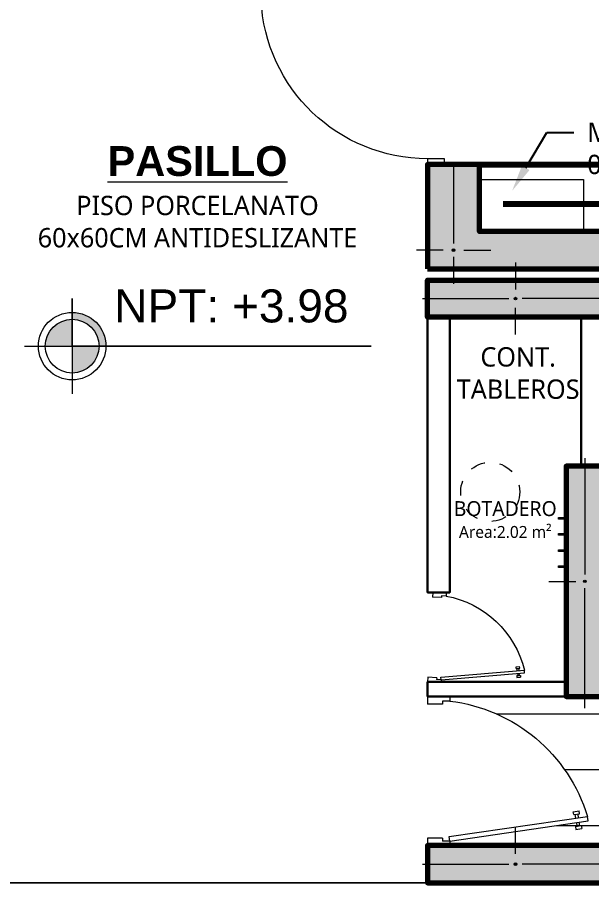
# Model space of a CAD drawing. Header units: metres. Extents: x 28 to 239, y -1 to 113.
# Drawn here: x 120.28 to 124.15, y 55.36 to 61.18 of the extents above; entities that cross this region are included whole.
import ezdxf
from ezdxf import colors
from ezdxf.entities.mleader import LeaderData, LeaderLine
from ezdxf.math import Vec2, Vec3

# ---------------------------------------------------------------- set-up
doc = ezdxf.new("R2010")
doc.units = ezdxf.units.M
doc.linetypes.add('DASHED2', pattern=[0.375, 0.25, -0.125])
for name, color, linetype, lineweight in [('COLUMNAS 50', 32, 'Continuous', 70), ('Equipamiento SR', 23, 'Continuous', 0), ('GRAFO 0 BLANCO', 7, 'Continuous', 0), ('GRAFO 4', 7, 'Continuous', 30), ('GRAFO01', 7, 'Continuous', 0), ('Hatch', 251, 'Continuous', 0), ('letras sr', 7, 'Continuous', 5), ('MK-LINEAS GENERALES', 7, 'Continuous', 0), ('Puertas El', 21, 'Continuous', 15), ('Structural - Bearing_Pen_No__20', 1, 'Continuous', 0), ('TEXTO 100', 7, 'Continuous', 20), ('Vanos', 140, 'Continuous', 5), ('Ventanas', 7, 'Continuous', 5)]:
    doc.layers.add(name, color=color, linetype=linetype, lineweight=lineweight)
doc.styles.add('Generales', font='trebuc.ttf', dxfattribs={"height": 0.1})
doc.styles.add('JOS', font='arial.ttf', dxfattribs={"height": 1})
doc.styles.add('Santa Rosa 1 50', font='trebuc.ttf')

# ---------------------------------------------------------------- blocks, each defined once
blk = doc.blocks.new('A$C5A0F33B4')
at = {"layer": 'Puertas El', "linetype": 'Continuous'}
blk.add_line((1.119999441994196, 1.16000029099586), (1.217613820813028, 2.275737793701303), dxfattribs=at)
at = {"layer": 'Puertas El', "linetype": 'ByBlock'}
for p, q in [((1.004999441994187, 1.160000290572533), (1.004999441846962, 1.200000290572525)), ((1.004999441846962, 1.200000290572525), (1.119999441846915, 1.200000290995852)), ((1.119999441846915, 1.200000290995852), (1.004999441846962, 1.200000290572525)), ((1.119999441846915, 1.200000290995852), (1.119999441994196, 1.16000029099586)), ((1.119999441994196, 1.16000029099586), (1.004999441994187, 1.160000290572533)), ((1.119999438734339, 8.519135334950079e-07), (1.00499943873433, 8.519135334950079e-07)), ((1.004999446264321, 8.522264280941272e-07), (1.00499944611704, 0.04000085222643435)), ((1.00499944611704, 0.04000085222643435), (1.119999446117049, 0.0400008526497615)), ((1.11999944626433, 8.526497694560931e-07), (1.004999446264321, 8.522264280941272e-07)), ((1.11999944626433, 8.526497694560931e-07), (1.004999446264321, 8.522264280941272e-07)), ((1.119999446117049, 0.0400008526497615), (1.11999944626433, 8.526497694560931e-07))]:
    blk.add_line(p, q, dxfattribs=at)
blk.add_arc((1.119999441994196, 1.16000029099586), 1.119999438346097, 270.0000002109128, 85.00000021091442, dxfattribs=at)
blk = doc.blocks.new('A$C3C3047C9')
at = {"true_color": 0x939598}
h = blk.add_hatch(color=252, dxfattribs=at)
h.dxf.hatch_style = 1
h.paths.add_polyline_path([(1.899998053541594, -4.391077936816146e-07), (2.249998001858614, -4.442574948471112e-07), (2.249998011692526, 0.6999995773164471), (-1.466536673211394e-06, 0.6999996013123848), (-1.469991389058123e-06, 0.4499996064660365), (1.899998059860536, 0.4499995873178477)])
h.paths.add_polyline_path([(2.066284197251132, 0.5749995545272952, -1), (2.083711874040621, 0.5749995545272952, -1)], flags=16)
at = {"layer": 'COLUMNAS 50', "linetype": 'Continuous'}
blk.add_lwpolyline([(2.249998011692526, 0.6999995773164471), (-1.466536673433438e-06, 0.6999996013123848), (-1.469991389058123e-06, 0.4499996064660365), (1.899998059860536, 0.4499995873178477), (1.899998053541594, -4.391077936816146e-07), (2.249998001858614, -4.442574947916e-07)], close=True, dxfattribs=at)
at = {"layer": 'Structural - Bearing_Pen_No__20', "linetype": 'Continuous'}
for p, q in [((2.074998036267743, 0.6199995795894608), (2.074998038755098, 0.7999995795894108)), ((2.004998085776492, 0.5749995554946281), (1.824998085776429, 0.5749995579819824)), ((2.074998027700076, -4.41682658447462e-07), (2.074998035024066, 0.5299995294651296)), ((2.144997985515261, 0.5749995535599908), (2.324997985515324, 0.574999551072608))]:
    blk.add_line(p, q, dxfattribs=at)
blk.add_circle((2.074998035645876, 0.5749995545272952), 0.008713838394744298, dxfattribs=at)
blk.add_point((2.074998035645876, 0.5749995545272952), dxfattribs=at)
blk = doc.blocks.new('puerta 1.00')
at = {"layer": 'Puertas El'}
for p, q in [((165.7652644685919, -11.93500104530437), (165.7652644685919, -11.88500104530436)), ((165.9152644685919, -11.91500104530439), (165.8652644685918, -11.91500104530439)), ((165.8652644685918, -11.93500104530437), (165.8652644685918, -11.91500104530439)), ((165.9152644685921, -11.91500104530348), (165.9109364828346, -11.94468721277735)), ((165.915264468592, -11.91500104530439), (165.9152644685919, -11.88500104530436)), ((165.915264468592, -11.91500104530428), (166.8454310494378, -12.05061126570655)), ((165.8652644685918, -11.93500104530437), (165.7652644685919, -11.93500104530437)), ((165.9109364828345, -11.94468721277803), (166.8411030636803, -12.08029743318039)), ((166.7599792018147, -12.01288883553832), (166.762864525653, -11.99309805722248)), ((166.7599792018146, -12.01288883553832), (166.7995607584463, -12.018659483215)), ((166.762864525653, -11.99309805722248), (166.8024460822848, -11.99886870489911)), ((166.7662679361746, -12.03906997035233), (166.7698745909726, -12.01433149745753)), ((166.7896653692884, -12.01721682129585), (166.7860587144906, -12.04195529419064)), ((166.7995607584463, -12.018659483215), (166.8024460822848, -11.99886870489911)), ((166.7484379064612, -12.09205194880178), (166.7455525826229, -12.11184272711762)), ((166.7484379064614, -12.09205194880178), (166.788019463093, -12.09782259647852)), ((166.7619399504171, -12.06875613782608), (166.7583332956191, -12.09349461072099)), ((166.7817307287331, -12.07164146166451), (166.7781240739351, -12.09637993455931)), ((166.845431049438, -12.05061126570569), (166.8411030636804, -12.08029743317956)), ((166.8454310494382, -12.05061126570487), (166.8411030636807, -12.08029743317874)), ((166.8454310494381, -12.05061126570484), (166.8411030636806, -12.08029743317865)), ((166.7455525826231, -12.11184272711773), (166.7851341392547, -12.11761337479436)), ((166.788019463093, -12.09782259647852), (166.7851341392547, -12.11761337479436)), ((165.7652644685919, -12.85500104530439), (165.7652644685919, -12.83500104530441)), ((165.7652644685919, -12.88500104530442), (165.7652644685919, -12.83500104530441)), ((165.8652644685918, -12.83500104530441), (165.7652644685919, -12.83500104530441)), ((165.8652644685919, -12.85500104530439), (165.8652644685919, -12.83500104530441)), ((165.9152644685919, -12.85500104530445), (165.8652644685918, -12.85500104530445)), ((165.9152644685919, -12.88500104530442), (165.9152644685919, -12.85500104530439))]:
    blk.add_line(p, q, dxfattribs=at)
at = {"layer": 'Puertas El', "linetype": 'ByBlock'}
blk.add_arc((165.782221606095, -11.75542231743236), 1.107598204246484, 276.8989326144559, 342.9434779215549, dxfattribs=at)
blk = doc.blocks.new('A$C07B70438')
at = {"layer": 'Equipamiento SR', "linetype": 'Continuous', "lineweight": 0}
for p, q in [((0.01061916712160382, 0.3516582231376049), (-4.937581479680375e-06, 0.3516582231376049)), ((-4.937581479680375e-06, 0.3516582231376049), (-4.937581479680375e-06, 3.574726576971443e-07)), ((0.01061916712160382, 3.574726576971443e-07), (0.01061916712160382, 0.3516582231376049)), ((0.01061916712160382, 0.3431589393754564), (0.01061916712160382, 0.3319464212075616)), ((0.05246485460452277, 0.3431589393754564), (0.01061916712160382, 0.3431589393754564)), ((0.01061916712160382, 0.3319464212075616), (0.05246485460452277, 0.3319464212075616)), ((0.05246485460452277, 0.3319464212075616), (0.05246485460452277, 0.3431589393754564)), ((0.05246485460452277, 0.2347930714055053), (0.01061916712160382, 0.2347930714055053)), ((0.05246485460452277, 0.2235805532376105), (0.05246485460452277, 0.2347930714055053)), ((0.01061916712160382, 0.2235805532376105), (0.05246485460452277, 0.2235805532376105)), ((0.05246485460452277, 0.1264272034364637), (0.01061916712160382, 0.1264272034364637)), ((0.05246485460452277, 0.1152146852685689), (0.05246485460452277, 0.1264272034364637)), ((0.01061916712160382, 0.1152146852685689), (0.05246485460452277, 0.1152146852685689)), ((-4.937581479680375e-06, 3.574726576971443e-07), (0.01061916712160382, 3.574726576971443e-07)), ((0.05246485460452277, 0.01806133546651267), (0.01061916712160382, 0.01806133546651267)), ((0.01061916712160382, 0.006848817299527354), (0.05246485460452277, 0.006848817299527354)), ((0.05246485460452277, 0.006848817299527354), (0.05246485460452277, 0.01806133546651267))]:
    blk.add_line(p, q, dxfattribs=at)

msp = doc.modelspace()

# ---------------------------------------------------------------- hatches: boundary and pattern name
at = {"true_color": 0x939598}
h = msp.add_hatch(color=252, dxfattribs=at)
h.dxf.hatch_style = 1
h.paths.add_polyline_path([(123.0411267589695, 59.41221056506103), (124.2242856987531, 59.4122109140707), (124.2242857167817, 59.16221074299554), (123.0411267769982, 59.1622103939861)])
at = {"layer": 'GRAFO 0 BLANCO', "true_color": 0x939598}
h = msp.add_hatch(color=252, dxfattribs=at)
h.dxf.hatch_style = 1
h.paths.add_polyline_path([(123.9742857080832, 56.61324778691116), (124.224285708044, 56.6132474378862), (124.2242857081225, 58.1622095169316), (123.9742857081619, 58.16220986595633)])
h = msp.add_hatch(color=252, dxfattribs=at)
h.dxf.hatch_style = 1
h.paths.add_polyline_path([(123.0411267592756, 55.36324690814067), (124.2242856990591, 55.363246559131), (124.2242857170877, 55.61324673020616), (123.0411267773043, 55.6132470792156)])
at = {"layer": 'TEXTO 100', "ltscale": 1.3}
h = msp.add_hatch(color=256, dxfattribs=at)
edge = h.paths.add_edge_path()
edge.add_line((120.8323524241799, 58.96802457146467), (120.6517090844509, 58.9680245743161))
edge.add_line((120.6517090844509, 58.9680245743161), (120.6517090844509, 58.78738123494387))
edge.add_arc((120.6517090860554, 58.9680245743161), 0.1806433393724134, 269.9999994913017, 359.9999990956475)
edge = h.paths.add_edge_path()
edge.add_arc((120.6517090856987, 58.96802457146467), 0.1806433422236752, 90.00000039565423, 180)
edge.add_line((120.4710657447228, 58.96802457146467), (120.6517090844517, 58.9680245743161))
edge.add_line((120.6517090844509, 58.9680245743161), (120.6517090844509, 59.14866791368834))
edge = h.paths.add_edge_path()
edge.add_line((120.6517090844509, 59.19476161080897), (120.6517090844509, 59.14866791368834))
edge.add_arc((120.651709083204, 58.96802457146467), 0.1806433422236752, 0, 89.99999960434582, ccw=False)
edge.add_line((120.8323524241799, 58.96802457146467), (120.8784461241519, 58.9680245743161))
edge.add_arc((120.6517090860554, 58.9680245743161), 0.2267370380968789, 0, 90.00000040528428)

# ---------------------------------------------------------------- linework, layer by layer
at = {"color": 2, "lineweight": 80}
msp.add_line((123.391085406669, 60.18721053758179), (125.4315260930691, 60.1872105075599), dxfattribs=at)
at = {"color": 254, "lineweight": 80, "true_color": 0xd7ebd2}
msp.add_line((123.5503157263894, 59.92367751588375), (127.5503157263894, 59.92367751588375), dxfattribs=at)
at = {"layer": 'COLUMNAS 50', "color": 1, "linetype": 'Continuous', "lineweight": 5}
for p, q in [((123.6327062468899, 59.52879512196486), (123.6327062468899, 59.3487951219648)), ((123.0077062506799, 59.28721078587191), (123.5877062218277, 59.28721078587191)), ((124.2577062430998, 59.28721078587191), (123.6777062719522, 59.28721078587191)), ((123.6327062468899, 59.04562644977895), (123.6327062468899, 59.22562644977901)), ((124.0992857081029, 58.21546902351508), (124.0992857081029, 57.43272850247743)), ((123.85770137201, 57.38772847741527), (124.03770137201, 57.38772847741527)), ((124.0992857081029, 56.53674846485671), (124.0992857081029, 57.3427284523531)), ((123.6327480934394, 55.55824713981607), (123.6327480934394, 55.73824713981614)), ((123.0077480972295, 55.48824718994669), (123.5877480683773, 55.48824718994669)), ((124.2577480896493, 55.48824718994669), (123.6777481185016, 55.48824718994669))]:
    msp.add_line(p, q, dxfattribs=at)
at = {"layer": 'COLUMNAS 50', "linetype": 'Continuous'}
for points in [[(124.2242856987531, 59.4122109140707), (124.2242857167817, 59.16221074299554), (123.0411267769982, 59.1622103939861), (123.0411267589695, 59.41221056506103)], [(124.224285708044, 56.6132474378862), (124.2242857081225, 58.1622095169316), (123.9742857081619, 58.16220986595633), (123.9742857080832, 56.61324778691116)], [(124.2242856990591, 55.363246559131), (124.2242857170877, 55.61324673020616), (123.0411267773043, 55.6132470792156), (123.0411267592756, 55.36324690814067)]]:
    msp.add_lwpolyline(points, close=True, dxfattribs=at)
at = {"layer": 'COLUMNAS 50', "color": 1, "linetype": 'Continuous', "lineweight": 5}
for centre in [(123.6327062468899, 59.28721078587191), (124.0992857081029, 57.38772847741527), (123.6327480934394, 55.48824718994669)]:
    msp.add_circle(centre, 0.0087138383947443, dxfattribs=at)
for p in [(123.6327062468899, 59.28721078587191), (124.0992857081029, 57.38772847741527), (123.6327480934394, 55.48824718994669)]:
    msp.add_point(p, dxfattribs=at)
at = {"layer": 'Equipamiento SR'}
msp.add_lwpolyline([(123.3910853968954, 59.73721020723181), (123.3910853968954, 60.08721020723181), (124.0910853968954, 60.08721020723181), (124.0910853968954, 59.73721020723181), (123.3910853968954, 59.73721020723181)], dxfattribs=at)
at = {"layer": 'GRAFO 0 BLANCO'}
msp.add_line((123.0411267582219, 55.36324695228083), (120.0910830836821, 55.36324708524305), dxfattribs=at)
msp.add_lwpolyline([(119.7410830837841, 55.36324690711521), (130.1411409068425, 55.36324695228083), (130.1411409717374, 88.28721225358234), (119.7410847478103, 88.28720188157504), (119.7410519170144, 55.36324690714628)], dxfattribs=at)
at = {"layer": 'GRAFO 4', "linetype": 'Continuous'}
msp.add_line((123.0410988734559, 56.71324778691113), (123.0410989481751, 56.61324778691119), dxfattribs=at)
at = {"layer": 'GRAFO 4', "linetype": 'Continuous', "flags": 128}
for points in [[(123.0410849130313, 59.16221120648902), (123.041095039624, 57.31324778691112), (123.1910981910967, 57.31324778691316), (123.191084913029, 59.16221202802444)], [(124.0742578132599, 58.16221042365507), (124.0742578132599, 59.16221113992654)], [(124.07425781326, 58.16220972638538), (124.07425781326, 59.16221044265686)], [(123.0410988734559, 56.71324778691113), (123.9742857080876, 56.7132477869238)], [(123.0410988734567, 56.61324778691116), (123.9742857097408, 56.61324848418087)]]:
    msp.add_lwpolyline(points, dxfattribs=at)
at = {"layer": 'Hatch', "linetype": 'Continuous', "ltscale": 0.2}
for p, q in [((123.5031257173109, 56.49791031443604), (129.9912154826435, 56.49791031443604)), ((123.9625688677065, 56.12291031443604), (126.1242857067372, 56.12291031443604)), ((123.9089963420949, 55.74791031443604), (126.1242857067372, 55.74791031443604))]:
    msp.add_line(p, q, dxfattribs=at)
at = {"layer": 'MK-LINEAS GENERALES', "color": 7, "linetype": 'Continuous'}
msp.add_line((123.0710829330596, 55.36324690711521), (123.3210829364214, 55.36324690711521), dxfattribs=at)
at = {"layer": 'TEXTO 100', "ltscale": 1.3}
msp.add_lwpolyline([(120.3315438553075, 58.96825196221818), (122.6613550840004, 58.96825196221818), (120.6516747928198, 58.96825196221818), (120.6516747928198, 59.28838289581009), (120.6516747928198, 58.64812102292339)], dxfattribs=at)
for radius in [0.2267370397619712, 0.1806433398005204]:
    msp.add_circle((120.6517090844509, 58.9680245743161), radius, dxfattribs=at)
at = {"layer": 'Vanos', "color": 7}
msp.add_line((123.9742857081175, 57.28772303777868), (123.9742817401725, 58.01221005194287), dxfattribs=at)
at = {"layer": 'Ventanas', "color": 7, "linetype": 'DASHED2', "ltscale": 0.2}
msp.add_circle((123.4627914094015, 57.98900273236788), 0.198644848746406, dxfattribs=at)

# ---------------------------------------------------------------- block references
at = {"layer": 'Equipamiento SR', "xscale": -1}
for name, p in [('A$C5A0F33B4', (124.1610844197895, 60.18721036069684)), ('A$C07B70438', (123.9742388505636, 57.47413736463537)), ('A$C07B70438', (123.9742807705532, 57.47413725455564))]:
    msp.add_blockref(name, p, dxfattribs=at)
at = {"layer": 'Puertas El', "xscale": -0.6000008215380455, "yscale": 0.6000008215380456, "zscale": 0.6000008215380455, "rotation": 176.5842197090147}
msp.add_blockref('puerta 1.00', (23.33362291949942, 55.52082048938848), dxfattribs=at)
at = {"layer": 'Puertas El', "xscale": -1, "rotation": 180}
msp.add_blockref('puerta 1.00', (-42.72416559512521, 43.72824604433785), dxfattribs=at)
at = {"layer": 'Vanos', "rotation": 180}
msp.add_blockref('A$C3C3047C9', (125.2910834602106, 60.187210098474), dxfattribs=at)

# ---------------------------------------------------------------- texts
at = {"layer": 'GRAFO01', "style": 'JOS'}
msp.add_text('NPT: +3.98', height=0.2218070513746775, rotation=8.129988784924771e-09, dxfattribs=at).set_placement((120.9344287930122, 59.1272827973971))
at = {"layer": 'letras sr', "attachment_point": 1, "style": 'Santa Rosa 1 50'}
for s, width, insert, char_height in [('\\pxqc;{\\fSwis721 Ex BT|b1|i0|c0|p34;\\H1.25913x;\\LPASILLO\\P\\fTrebuchet MS|b0|i0|c0|p34;\\H0.65x;\\lPISO PORCELANATO\\P60x60CM ANTIDESLIZANTE}', 3.443884247384744, (119.7726623038762, 60.3115087683548), 0.15884), ('\\pxqc;CONT.\\PTABLEROS', 0.9997029908004151, (123.1506894491879, 58.96066648112262), 0.13), ('\\pxqc;{\\H0.5x;BOTADERO\\H0.8x;\\PArea:2.02 m²}', 0.9997029908004151, (123.0639934196859, 57.92645545954028), 0.2)]:
    msp.add_mtext_dynamic_manual_height_columns(s, width=width, gutter_width=1, heights=[0], dxfattribs=dict(at, insert=insert, char_height=char_height))

# ---------------------------------------------------------------- leaders
at = {"layer": 'letras sr'}
ml = msp.add_multileader_mtext('Standard', dxfattribs=at)
ml.set_content('Mueble móvil\\P0.35x0.70x0.90', color=256, style='Generales')
ml.set_leader_properties()
ml.build(insert=Vec2(0, 0))
ml.multileader.update_dxf_attribs({"text_right_attachment_type": 6, "dogleg_length": 0.36, "arrow_head_size": 0.18})
ctx = ml.context
ctx.base_point, ctx.char_height, ctx.arrow_head_size, ctx.landing_gap_size, ctx.plane_origin = Vec3(124.0252538160635, 60.4043340520214), 0.13, 0.18, 0.09, Vec3(123.6542507960855, 60.91123337861478)
ctx.right_attachment = 6
notes = []
notes.append((ctx, [(0, (1, 1, 0), (123.8426364459317, 60.4043340520214), (1, 0), 0.1826173701318089, [(0, [(123.6100633474549, 60.01106859129487)], 0, [])])]))
ctx.mtext.insert, ctx.mtext.flow_direction = Vec3(124.1152538160636, 60.47042832811567), 5
for ctx, leaders in notes:
    for number, flags, end, landing, length, lines in leaders:
        leader = LeaderData()
        leader.index, (leader.has_last_leader_line, leader.has_dogleg_vector, leader.attachment_direction) = number, flags
        leader.last_leader_point, leader.dogleg_vector, leader.dogleg_length = Vec3(end), Vec3(landing), length
        for number, points, colour, breaks in lines:
            line = LeaderLine()
            line.index, line.vertices, line.color, line.breaks = number, Vec3.list(points), colors.encode_raw_color(colour), breaks
            leader.lines.append(line)
        ctx.leaders.append(leader)

doc.saveas('drawing.dxf')
